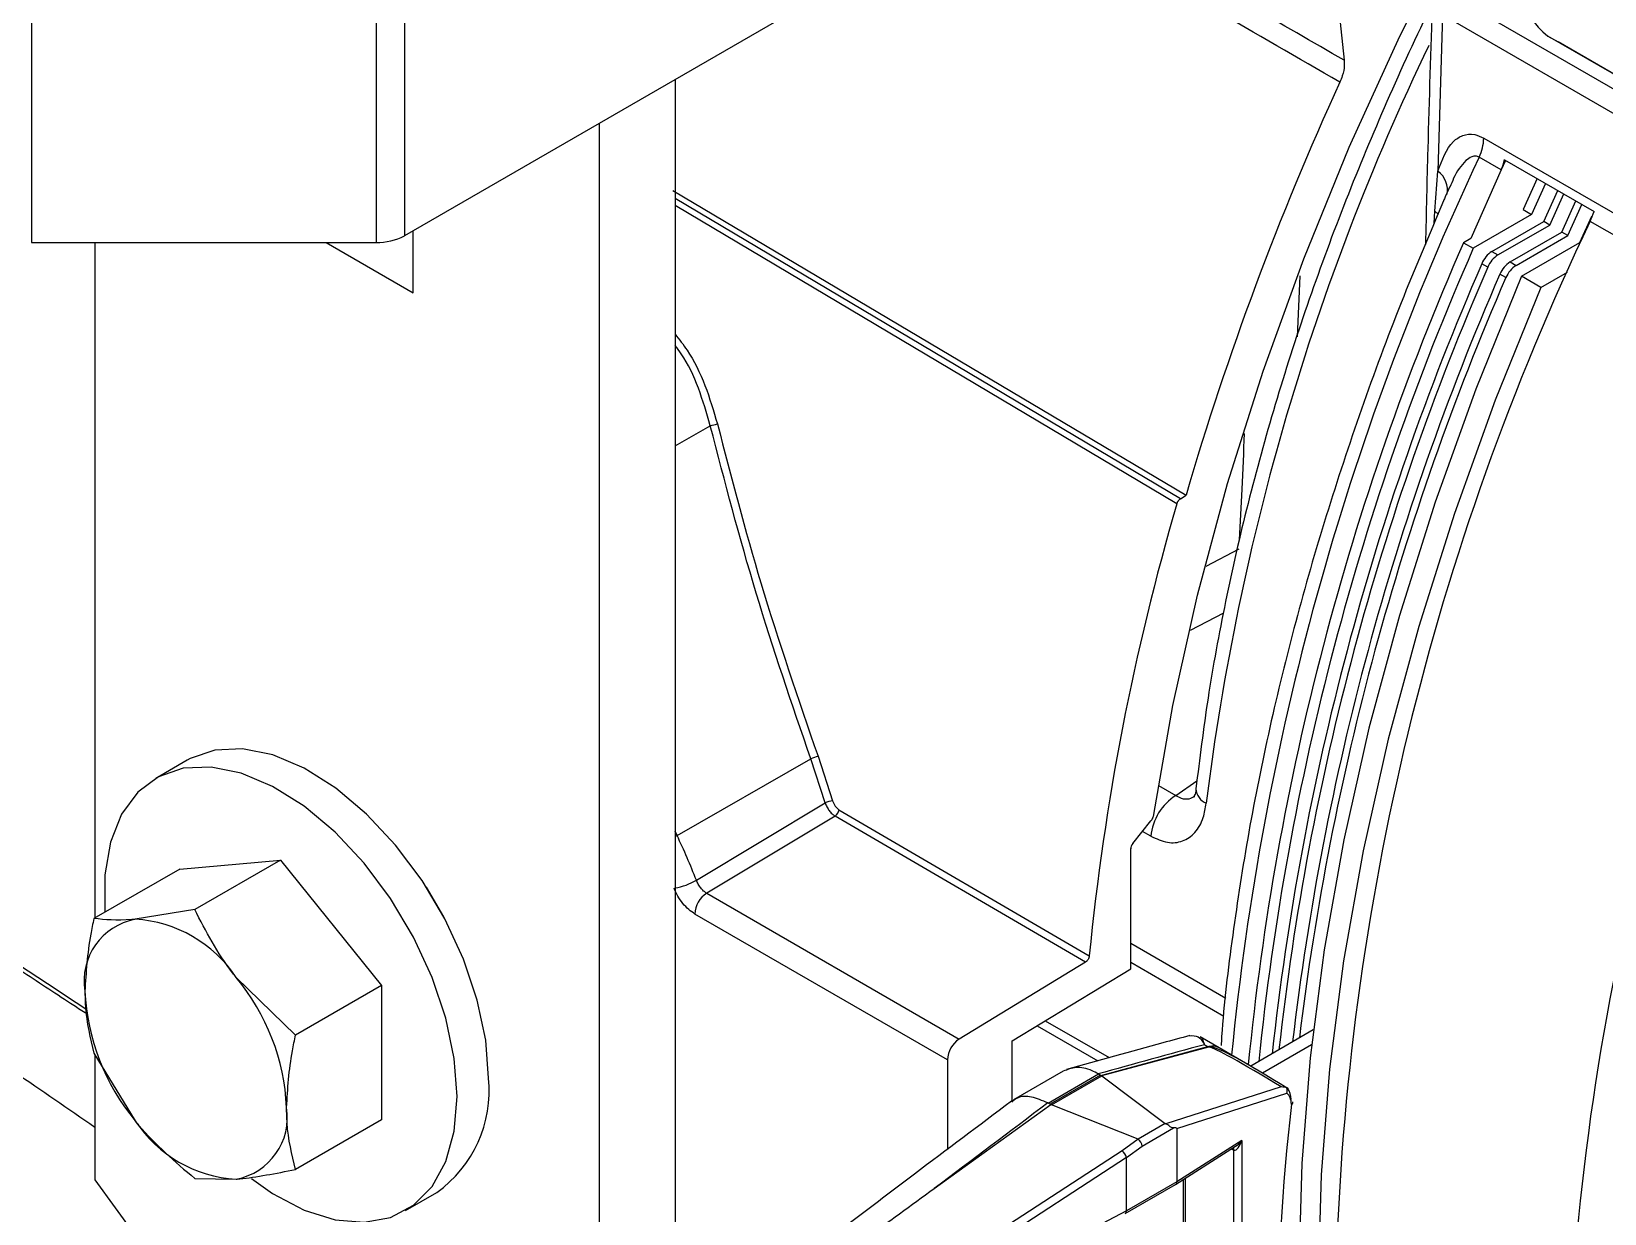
# Model space of a CAD drawing. Extents: x 17.1 to 113.1, y 3.8 to 84.5.
# Drawn here: x 22.216 to 24.974, y 65.034 to 67.106 of the extents above; entities that cross this region are included whole.
import ezdxf

# ---------------------------------------------------------------- set-up
doc = ezdxf.new("R2010")
doc.units = 0
doc.header["$MEASUREMENT"] = 0
doc.layers.add('OBJECT', color=7, linetype='CONTINUOUS')

msp = doc.modelspace()

# ---------------------------------------------------------------- linework, layer by layer
at = {"layer": 'OBJECT'}
for p, q in [((22.8702, 72.2798), (22.8702, 66.7477)), ((22.2162, 72.2679), (22.2162, 66.7359)), ((22.8207, 72.2679), (22.8207, 66.7359)), ((23.6746, 67.2121), (22.8702, 66.7477)), ((24.5037, 67.1843), (24.5172, 67.0552)), ((24.6994, 67.1722), (25.3733, 66.7832)), ((24.6893, 67.1349), (24.6815, 66.8608)), ((25.3632, 66.7459), (24.6893, 67.1349)), ((25.4997, 66.7367), (24.8743, 67.0977)), ((24.8743, 67.0977), (24.8923, 67.0873)), ((25.5177, 66.7263), (24.8923, 67.0873)), ((23.3444, 67.0214), (23.3444, 64.7806)), ((23.2114, 66.9447), (23.2114, 64.6662)), ((24.7619, 66.9187), (25.3606, 66.5731)), ((24.7925, 66.8629), (24.7537, 66.8853)), ((24.8002, 66.8797), (24.7925, 66.8629)), ((24.7925, 66.8629), (24.8002, 66.8797)), ((24.798, 66.881), (24.9552, 66.7902)), ((24.6758, 66.7907), (24.6815, 66.8608)), ((24.7925, 66.8629), (24.7392, 66.7428)), ((24.8553, 66.8479), (24.8307, 66.7934)), ((24.8703, 66.8392), (24.8457, 66.7847)), ((23.3406, 66.8272), (24.2401, 66.2927)), ((24.2303, 66.2867), (23.3444, 66.8131)), ((24.867, 66.7725), (24.8915, 66.827)), ((24.8775, 66.7664), (24.9021, 66.8209)), ((24.224, 66.2779), (23.3444, 66.8006)), ((24.6751, 66.7696), (24.6758, 66.7907)), ((24.8457, 66.7847), (24.7435, 66.7257)), ((24.8307, 66.7934), (24.8457, 66.7847)), ((24.8987, 66.7541), (24.9233, 66.8086)), ((24.9092, 66.748), (24.9338, 66.8026)), ((22.8855, 66.6477), (22.8855, 66.7565)), ((24.7762, 66.7201), (24.867, 66.7725)), ((24.7867, 66.714), (24.8775, 66.7664)), ((24.8775, 66.7664), (24.867, 66.7725)), ((24.9305, 66.7358), (24.9512, 66.7818)), ((25.3523, 66.5397), (24.9484, 66.7729)), ((22.2162, 66.7359), (22.8207, 66.7359)), ((22.3276, 66.7359), (22.3276, 65.5518)), ((22.7328, 66.7359), (22.8855, 66.6477)), ((24.7392, 66.7428), (24.7265, 66.7355)), ((24.7265, 66.7355), (24.7435, 66.7257)), ((24.8079, 66.7017), (24.8987, 66.7541)), ((24.8185, 66.6956), (24.9092, 66.748)), ((24.8282, 66.6768), (24.9305, 66.7358)), ((24.9092, 66.748), (24.8987, 66.7541)), ((24.9313, 66.7353), (24.9305, 66.7358)), ((24.7762, 66.7201), (24.7867, 66.714)), ((24.8079, 66.7017), (24.8185, 66.6956)), ((24.4392, 66.6774), (24.4346, 66.5706)), ((24.7689, 66.6925), (24.7584, 66.6986)), ((24.8007, 66.6742), (24.7901, 66.6803)), ((24.8621, 66.6572), (24.8282, 66.6768)), ((24.8621, 66.6572), (24.9086, 66.684)), ((23.3444, 66.3792), (23.4061, 66.4146)), ((24.2303, 66.2867), (24.2401, 66.2927)), ((24.275, 66.1685), (24.3333, 66.1988)), ((24.3055, 66.086), (24.2473, 66.0557)), ((22.4893, 65.8283), (22.4341, 65.7965)), ((23.3478, 65.6963), (23.5823, 65.8308)), ((23.6075, 65.7535), (23.5823, 65.8308)), ((23.5949, 65.8352), (23.6205, 65.7572)), ((24.222, 65.7664), (24.2592, 65.7919)), ((24.1915, 65.784), (24.222, 65.7664)), ((24.2574, 65.7785), (24.2573, 65.7779)), ((23.3817, 65.6179), (23.6075, 65.7535)), ((23.6317, 65.7416), (24.0703, 65.4851)), ((23.6248, 65.7305), (23.3998, 65.5951)), ((24.0635, 65.474), (23.6248, 65.7305)), ((24.1467, 65.6824), (24.1784, 65.7218)), ((23.3478, 65.6963), (23.3444, 65.7037)), ((23.3444, 65.6944), (23.3478, 65.6963)), ((24.1783, 65.6951), (24.1637, 65.7036)), ((22.4761, 65.6375), (22.6528, 65.6533)), ((22.6528, 65.6533), (22.5025, 65.5665)), ((22.6528, 65.6533), (22.8296, 65.4334)), ((24.1431, 65.4625), (24.1431, 65.6733)), ((22.4761, 65.6375), (22.3257, 65.5507)), ((23.3998, 65.5951), (23.8423, 65.3396)), ((22.5025, 65.5665), (22.3983, 65.5495)), ((23.8217, 65.3032), (23.3792, 65.5586)), ((24.3097, 65.4107), (24.1431, 65.5068)), ((24.0635, 65.474), (23.8423, 65.3396)), ((23.9352, 65.3362), (24.1431, 65.4625)), ((24.1431, 65.4741), (24.3063, 65.3799)), ((22.6792, 65.3466), (22.5751, 65.4474)), ((22.8296, 65.4334), (22.6792, 65.3466)), ((22.8296, 65.4334), (22.8296, 65.1977)), ((23.9793, 65.3629), (24.0856, 65.3015)), ((23.9933, 65.3715), (24.1051, 65.3069)), ((24.463, 65.3554), (24.3534, 65.2922)), ((23.9352, 65.2294), (23.9352, 65.3362)), ((24.0907, 65.2759), (24.2784, 65.3262)), ((24.2795, 65.3255), (24.0917, 65.2752)), ((24.298, 65.3242), (24.2649, 65.3432)), ((24.2724, 65.3296), (24.2784, 65.3262)), ((24.3514, 65.2933), (24.298, 65.3242)), ((24.46, 65.3292), (24.3743, 65.2798)), ((22.3257, 65.315), (22.3983, 65.1959)), ((22.3276, 65.3119), (22.3276, 65.0929)), ((23.8217, 65.3032), (23.8217, 65.1461)), ((24.0248, 65.2833), (23.9378, 65.2331)), ((23.9981, 65.2273), (24.0864, 65.2783)), ((24.0901, 65.2762), (24.0017, 65.2252)), ((24.0042, 65.224), (24.0922, 65.2748)), ((24.0864, 65.2783), (24.0901, 65.2762)), ((24.0917, 65.2752), (24.0907, 65.2759)), ((24.0922, 65.2748), (24.2036, 65.1915)), ((24.4068, 65.2556), (24.2048, 65.1909)), ((24.2238, 65.1828), (24.4166, 65.2445)), ((23.7987, 65.0778), (24.0028, 65.2245)), ((24.0017, 65.2252), (23.9981, 65.2273)), ((24.1558, 65.1639), (24.0042, 65.224)), ((22.8296, 65.1977), (22.6792, 65.1109)), ((24.2036, 65.1915), (24.1558, 65.1639)), ((24.1631, 65.152), (24.218, 65.1837)), ((24.2238, 65.1828), (24.2238, 65.0893)), ((24.156, 65.1638), (24.128, 65.1437)), ((24.3377, 65.1619), (24.2238, 65.0893)), ((24.3377, 65.1619), (24.3377, 64.3621)), ((24.128, 65.1437), (23.8239, 64.9457)), ((23.8311, 64.934), (24.1354, 65.1322)), ((24.1354, 65.1321), (24.1631, 65.152)), ((24.1354, 65.0382), (24.1354, 65.1321)), ((24.2218, 65.0847), (24.3265, 65.1515)), ((24.3192, 65.1468), (24.3238, 65.145)), ((24.3238, 64.3778), (24.3238, 65.145)), ((22.5025, 65.0951), (22.5751, 65.0939)), ((24.1334, 65.0337), (24.2217, 65.0846)), ((24.2238, 65.0892), (24.1354, 65.0382)), ((24.2238, 65.0893), (24.2238, 65.0892)), ((24.2351, 65.0932), (24.2351, 64.439)), ((24.2386, 65.0955), (24.2386, 64.4346)), ((22.8716, 65.0387), (22.9267, 65.0706)), ((24.1354, 65.0382), (24.0601, 64.9987)), ((24.1354, 65.0382), (24.1354, 65.0382))]:
    msp.add_line(p, q, dxfattribs=at)
at = {"layer": 'OBJECT', "flags": 128}
for points in [[(24.1835, 65.7331), (24.2169, 65.9242), (24.26, 66.1179), (24.3128, 66.3136), (24.3749, 66.5103), (24.4462, 66.7071), (24.5262, 66.9031), (24.6147, 67.0976), (24.7113, 67.2896), (24.8155, 67.4783), (24.9268, 67.6629), (25.0448, 67.8425), (25.169, 68.0164), (25.2988, 68.1838), (25.4336, 68.3439), (25.5728, 68.4961), (25.7159, 68.6396), (25.8621, 68.7738), (26.0109, 68.8982)], [(24.6758, 66.7907), (24.6821, 66.7852), (24.6824, 66.7849)], [(24.8282, 66.6768), (24.7481, 66.4789), (24.6766, 66.2804), (24.614, 66.082), (24.5606, 65.8846), (24.5166, 65.689), (24.4822, 65.496), (24.4575, 65.3065), (24.4427, 65.1211), (24.4377, 64.9407), (24.4427, 64.7661), (24.4575, 64.5979), (24.4822, 64.4368), (24.5166, 64.2836), (24.5606, 64.1388), (24.614, 64.003), (24.6766, 63.8769), (24.7481, 63.7609), (24.8282, 63.6556)], [(24.8621, 66.6572), (24.782, 66.4593), (24.7105, 66.2608), (24.6479, 66.0624), (24.5945, 65.865), (24.5505, 65.6694), (24.5161, 65.4764), (24.4915, 65.2869), (24.4766, 65.1015), (24.4717, 64.9212), (24.4766, 64.7465), (24.4915, 64.5783), (24.5161, 64.4172), (24.5505, 64.264), (24.5945, 64.1192), (24.6479, 63.9834), (24.7105, 63.8573), (24.782, 63.7413), (24.8621, 63.636)], [(23.0173, 65.2709), (23.0124, 65.3375), (22.9976, 65.4078), (22.9736, 65.4794), (22.941, 65.55), (22.9009, 65.6174), (22.8546, 65.6794), (22.8036, 65.734), (22.7495, 65.7795), (22.6941, 65.8143), (22.6391, 65.8375), (22.5864, 65.8481), (22.5376, 65.846), (22.4942, 65.8311), (22.4893, 65.8283)], [(22.9622, 65.239), (22.9572, 65.3057), (22.9425, 65.3759), (22.9184, 65.4475), (22.8858, 65.5182), (22.8457, 65.5856), (22.7994, 65.6476), (22.7484, 65.7022), (22.6944, 65.7476), (22.639, 65.7825), (22.584, 65.8056), (22.5312, 65.8163), (22.4824, 65.8141), (22.439, 65.7992), (22.4026, 65.7721), (22.3741, 65.7335), (22.3546, 65.6848), (22.3447, 65.6275), (22.3447, 65.5635), (22.3448, 65.5618)], [(22.9432, 65.5456), (22.9393, 65.5535), (22.9085, 65.6057)], [(22.6017, 65.0948), (22.639, 65.0687), (22.6944, 65.0396), (22.7484, 65.0227), (22.7994, 65.0184), (22.8457, 65.027), (22.8858, 65.0481), (22.9184, 65.0811), (22.9425, 65.1249), (22.9572, 65.1781), (22.9622, 65.239)], [(22.3276, 65.0929), (22.3985, 64.9943), (22.475, 64.9029), (22.5559, 64.8201), (22.64, 64.7472), (22.7261, 64.6852), (22.8129, 64.6351), (22.899, 64.5977), (22.9831, 64.5735), (23.064, 64.5628), (23.1405, 64.5659), (23.195, 64.5774)]]:
    msp.add_lwpolyline(points, dxfattribs=at)
at = {"layer": 'OBJECT'}
for centre, radius, start, end in [((24.9426, 67.1906), 0.1153, 144.815, 233.6486), ((28.5225, 65.2276), 4.2794, 154.3311, 172.9504), ((29.3634, 64.7978), 5.337, 155.4318, 163.7335), ((24.6769, 66.9219), 0.0851, 334.5118, 357.8246), ((29.0828, 64.8456), 4.7856, 154.7718, 174.4129), ((24.6581, 66.8282), 0.0401, 346.9436, 54.3869), ((29.066, 64.8014), 4.5653, 154.415, 178.3612), ((22.8227, 66.8368), 0.101, 268.8562, 298.04), ((29.0531, 64.8322), 4.7267, 156.2556, 174.3854), ((29.0781, 64.8197), 4.7351, 156.2648, 174.1755), ((24.8007, 66.6816), 0.0456, 122.5271, 158.0846), ((24.8113, 66.6755), 0.0456, 122.5271, 158.0846), ((24.8325, 66.6633), 0.0456, 122.5271, 158.0846), ((29.1033, 64.8049), 4.7396, 156.4505, 173.8353), ((29.1204, 64.7966), 4.7466, 156.4579, 173.6608), ((29.155, 64.7799), 4.7606, 156.4729, 173.3098), ((29.1721, 64.7717), 4.7675, 156.4803, 173.1357), ((24.843, 66.6572), 0.0456, 122.5271, 158.0846), ((29.47, 64.5681), 4.5653, 154.415, 178.3612), ((23.3247, 66.7684), 0.363, 282.9602, 284.9873), ((28.3815, 65.0608), 4.332, 163.6821, 174.3783), ((23.6453, 65.6713), 0.1714, 107.0926, 111.5683), ((24.2742, 65.6854), 0.0964, 122.8069, 174.1908), ((24.2862, 65.7798), 0.029, 183.7151, 248.2393), ((23.6297, 65.6989), 0.0589, 98.9659, 112.1804), ((23.6164, 65.7434), 0.0155, 303.0812, 353.1382), ((22.2193, 65.1629), 1.2483, 21.377, 25.2989), ((23.3225, 65.7226), 0.1203, 280.494, 299.4903), ((23.4254, 65.5565), 0.0463, 123.5404, 177.3256), ((22.4184, 65.4414), 0.1099, 100.5467, 189.2519), ((22.3846, 65.3217), 0.2282, 33.4347, 86.5706), ((22.2801, 65.202), 0.3837, 2.6393, 39.7721), ((22.6932, 65.4414), 0.3837, 182.6393, 219.7721), ((23.8679, 65.301), 0.0463, 123.5404, 177.3256), ((24.2664, 65.3053), 0.0241, 56.8644, 59.9615), ((24.2867, 65.3032), 0.0238, 61.6323, 103.4928), ((24.2605, 65.3251), 0.0206, 0.9873, 3.5824), ((22.7996, 65.2487), 0.2188, 305.501, 5.8111), ((22.5549, 65.202), 0.1099, 280.5467, 9.2519), ((24.4221, 65.2296), 0.00521, 300.7034, 358.1597), ((24.4236, 65.2287), 0.00372, 287.7935, 347.3823), ((24.4173, 65.229), 0.01, 353.5344, 0), ((24.4173, 65.229), 0.01, 0, 2.6099), ((22.5887, 65.3216), 0.2282, 213.4347, 266.5706), ((24.3171, 65.1448), 0.00674, 1.854, 37.2386), ((24.3181, 65.1449), 0.00619, 0.2729, 41.9189)]:
    msp.add_arc(centre, radius, start, end, dxfattribs=at)
for centre, major_axis, ratio, start_param, end_param in [((24.744, 66.8793), (0.0367, 0.0501), 0.810256, 4.963753, 5.278112), ((24.9256, 66.7744), (0.0287, 0.055), 0.340719, 4.860677, 5.175037), ((24.1502, 65.6773), (0.005, 0.00866), 0.577456, 1.309193, 2.356174), ((25.8026, 64.5014), (5.759, 1.2811), 0.198331, 1.795372, 1.829063), ((24.6702, 65.04), (0.3934, -0.2851), 0.067897, 3.033861, 3.086525), ((24.6768, 65.0662), (0.3977, -0.259), 0.033271, 3.05906, 3.111723), ((24.6702, 65.04), (0.3934, -0.2851), 0.067897, 2.312196, 3.033861), ((24.6768, 65.0662), (0.3977, -0.259), 0.033271, 2.338395, 3.05906), ((24.4031, 65.3631), (0.3275, 0.0723), 0.201878, 3.354669, 3.358873), ((24.4068, 65.361), (0.3275, 0.0723), 0.201878, 3.358873, 3.365384), ((24.407, 65.3612), (0.3234, 0.0744), 0.221608, 3.320575, 3.327093), ((24.3914, 65.2014), (0.0231, 0.0444), 0.54529, 5.527407, 6.189238), ((24.3839, 65.2053), (0.028, 0.0531), 0.550734, 5.531084, 6.011733), ((28.3026, 66.4258), (13.5348, 9.6488), 0.094709, 1.826303, 1.841815), ((23.307, 64.7304), (0.6943, 0.494), 0.104684, 0.047827, 0.051168), ((23.3107, 64.7282), (0.6943, 0.494), 0.104684, 0.034736, 0.047827), ((23.3102, 64.728), (0.6996, 0.4919), 0.108829, 0.07127, 0.084359), ((26.6586, 66.2556), (1.5577, 2.9995), 0.54529, 2.183632, 2.479964), ((24.2299, 65.1987), (0.0269, 0.0062), 0.221608, 3.327093, 3.467694), ((24.0933, 65.1472), (0.1305, 0.0357), 0.06024, 6.266726, 6.567396), ((24.0979, 65.1226), (0.0583, 0.041), 0.108829, 0.04509, 0.07127), ((24.156, 65.1561), (-0.00543, 0.00841), 0.541118, 3.900038, 5.418474), ((24.3303, 65.1657), (0.0061, 0.0208), 0.380972, 3.154865, 4.638523), ((24.3303, 65.1657), (0.0139, 0.0162), 0.382704, 4.042839, 4.802208), ((24.1285, 65.1363), (-0.00565, 0.00825), 0.488283, 3.890672, 5.402754), ((23.9944, 65.0399), (0.1409, 0.0924), 0.040839, 6.256417, 6.262771), ((24.3303, 65.1493), (0.00998, 0.0013), 0.470077, 3.953143, 4.007223), ((24.2165, 65.0932), (-0.00519, 0.00855), 0.594217, 3.128473, 3.913952), ((24.1285, 65.0424), (-0.00482, 0.00876), 0.560658, 3.130228, 3.938437)]:
    msp.add_ellipse(centre, major_axis=major_axis, ratio=ratio, start_param=start_param, end_param=end_param, dxfattribs=at)
for points, knots in [([(24.5172, 67.0552), (24.2956, 67.1831), (24.0422, 67.3294), (23.7942, 67.4726), (23.763, 67.4905)], [0, 0, 0, 0, 0.874374, 1, 1, 1, 1]), ([(24.5096, 67.0168), (24.4358, 67.0594), (24.2882, 67.1446), (24.0682, 67.2718), (23.893, 67.373), (23.7917, 67.4316), (23.763, 67.4483)], [0, 0, 0, 0, 0.2945534, 0.5890895, 0.8836085, 1, 1, 1, 1]), ([(24.6714, 67.1537), (24.6697, 67.1503), (24.6399, 67.0903), (24.5865, 66.9722), (24.5147, 66.7993), (24.4509, 66.6254), (24.395, 66.4515), (24.3472, 66.2782), (24.308, 66.1064), (24.2772, 65.939), (24.2638, 65.8308), (24.2573, 65.7779)], [0, 0, 0, 0, 0.00756, 0.132233, 0.256936, 0.381664, 0.506421, 0.631214, 0.756049, 0.880931, 1, 1, 1, 1]), ([(24.6716, 67.1609), (24.6688, 67.074), (24.6642, 66.9315), (24.6609, 66.7883), (24.6597, 66.7324)], [0, 0, 0, 0, 0.609928, 1, 1, 1, 1]), ([(24.5172, 67.0552), (24.5174, 67.0521), (24.5178, 67.0437), (24.5152, 67.0303), (24.5111, 67.0205), (24.5096, 67.0168)], [0, 0, 0, 0, 0.263884, 0.723099, 1, 1, 1, 1]), ([(22.3117, 65.392), (22.1316, 65.5101), (21.749, 65.7613), (21.1798, 66.1528), (20.6076, 66.5589), (20.24, 66.8325), (20.0598, 66.9666)], [0, 0, 0, 0, 0.231034, 0.491147, 0.750677, 1, 1, 1, 1]), ([(20.0706, 66.9534), (20.1361, 66.9043), (20.2578, 66.8132), (20.4279, 66.6877), (20.5706, 66.5834), (20.6876, 66.4987), (20.7882, 66.4263), (20.8823, 66.3591), (21.0347, 66.2508), (21.2471, 66.1016), (21.5067, 65.9224), (21.7541, 65.7544), (21.9814, 65.6021), (22.1602, 65.4841), (22.2686, 65.413), (22.3055, 65.389), (22.3131, 65.3841)], [0, 0, 0, 0, 0.091394, 0.169729, 0.235019, 0.287274, 0.329576, 0.371807, 0.414711, 0.535339, 0.656432, 0.759178, 0.860398, 0.952733, 0.990285, 1, 1, 1, 1]), ([(24.6815, 66.8608), (24.6887, 66.8806), (24.6987, 66.9077), (24.7245, 66.9247), (24.7432, 66.9273), (24.7565, 66.9211), (24.7619, 66.9187)], [0, 0, 0, 0, 0.50075, 0.686143, 0.873077, 1, 1, 1, 1]), ([(24.7537, 66.8853), (24.7518, 66.8861), (24.7474, 66.8879), (24.7392, 66.886), (24.7244, 66.8752), (24.7118, 66.8558), (24.7046, 66.838), (24.7025, 66.8328)], [0, 0, 0, 0, 0.078074, 0.175192, 0.341224, 0.805772, 1, 1, 1, 1]), ([(24.702, 66.833), (24.6994, 66.8273), (24.6957, 66.8192), (24.6924, 66.8111), (24.6914, 66.8087)], [0, 0, 0, 0, 0.702928, 1, 1, 1, 1]), ([(24.6914, 66.8087), (24.6661, 66.7493), (24.6146, 66.628), (24.5463, 66.4436), (24.4845, 66.2568), (24.4308, 66.0704), (24.3855, 65.8852), (24.3484, 65.7017), (24.321, 65.5212), (24.3055, 65.3965), (24.3017, 65.3333), (24.3014, 65.328)], [0, 0, 0, 0, 0.119234, 0.243335, 0.367459, 0.49161, 0.615795, 0.740015, 0.864276, 0.988578, 1, 1, 1, 1]), ([(23.3444, 66.575), (23.3516, 66.566), (23.3723, 66.54), (23.3984, 66.4862), (23.4119, 66.4405), (23.4186, 66.4177)], [0, 0, 0, 0, 0.210646, 0.605905, 1, 1, 1, 1]), ([(23.4061, 66.4146), (23.3997, 66.4368), (23.3868, 66.4812), (23.3647, 66.529), (23.3481, 66.5505), (23.3444, 66.5553)], [0, 0, 0, 0, 0.436802, 0.874687, 1, 1, 1, 1]), ([(20.6526, 66.4219), (20.811, 66.2983), (21.141, 66.0409), (21.6533, 65.6618), (22.0532, 65.373), (22.2806, 65.2174), (22.3276, 65.1853)], [0, 0, 0, 0, 0.290039, 0.603907, 0.918117, 1, 1, 1, 1]), ([(23.5823, 65.8308), (23.5491, 65.9272), (23.483, 66.1195), (23.4317, 66.3164), (23.4061, 66.4146)], [0, 0, 0, 0, 0.501523, 1, 1, 1, 1]), ([(23.4186, 66.4177), (23.4429, 66.3245), (23.4942, 66.128), (23.5602, 65.9361), (23.5949, 65.8352)], [0, 0, 0, 0, 0.4742796, 1, 1, 1, 1]), ([(24.334, 66.2147), (24.3355, 66.2443), (24.3386, 66.3063), (24.3412, 66.3686), (24.3426, 66.4012)], [0, 0, 0, 0, 0.476476, 1, 1, 1, 1]), ([(24.224, 66.2779), (24.2242, 66.2784), (24.2245, 66.2794), (24.2252, 66.281), (24.226, 66.2824), (24.227, 66.2837), (24.2281, 66.2849), (24.2292, 66.2859), (24.2299, 66.2865), (24.2303, 66.2867)], [0, 0, 0, 0, 0.143841, 0.287689, 0.431522, 0.575355, 0.719217, 0.857744, 1, 1, 1, 1]), ([(24.2547, 65.7648), (24.2516, 65.763), (24.2448, 65.7589), (24.2332, 65.76), (24.2254, 65.7644), (24.222, 65.7664)], [0, 0, 0, 0, 0.316926, 0.698425, 1, 1, 1, 1]), ([(24.2573, 65.7787), (24.2573, 65.7785), (24.2571, 65.7729), (24.2549, 65.7657), (24.2524, 65.7623), (24.2532, 65.763), (24.2533, 65.7631)], [0, 0, 0, 0, 0.021532, 0.46635, 0.944691, 1, 1, 1, 1]), ([(23.6075, 65.7535), (23.6084, 65.7511), (23.6103, 65.7463), (23.6145, 65.7398), (23.6194, 65.7342), (23.623, 65.7317), (23.6248, 65.7305)], [0, 0, 0, 0, 0.2497795, 0.4995782, 0.7496537, 1, 1, 1, 1]), ([(23.6205, 65.7572), (23.6211, 65.7555), (23.6223, 65.7523), (23.625, 65.7479), (23.6282, 65.7441), (23.6305, 65.7424), (23.6317, 65.7416)], [0, 0, 0, 0, 0.248699, 0.500161, 0.750977, 1, 1, 1, 1]), ([(24.1783, 65.6951), (24.1881, 65.6907), (24.2076, 65.6818), (24.2348, 65.6848), (24.2567, 65.7), (24.2706, 65.7242), (24.274, 65.7443), (24.2755, 65.7528)], [0, 0, 0, 0, 0.209477, 0.418934, 0.629235, 0.842975, 1, 1, 1, 1]), ([(24.1784, 65.7218), (24.1791, 65.7227), (24.1801, 65.7241), (24.1812, 65.7262), (24.182, 65.7277), (24.1826, 65.7293), (24.1831, 65.7311), (24.1834, 65.7324), (24.1835, 65.7331)], [0, 0, 0, 0, 0.2699051, 0.4041681, 0.5384417, 0.6726889, 0.8069512, 1, 1, 1, 1]), ([(23.3792, 65.5586), (23.3755, 65.5611), (23.3681, 65.566), (23.3578, 65.5771), (23.3488, 65.5899), (23.3446, 65.5994), (23.3425, 65.6041)], [0, 0, 0, 0, 0.2499898, 0.4998146, 0.7501668, 1, 1, 1, 1]), ([(23.3998, 65.5951), (23.398, 65.5963), (23.3943, 65.5987), (23.3892, 65.6043), (23.3847, 65.6107), (23.3827, 65.6155), (23.3817, 65.6179)], [0, 0, 0, 0, 0.249341, 0.49971, 0.74966, 1, 1, 1, 1]), ([(22.3257, 65.5507), (22.3237, 65.5415), (22.3144, 65.4977), (22.3119, 65.4564), (22.3099, 65.4237)], [0, 0, 0, 0, 0.211002, 1, 1, 1, 1]), ([(22.3983, 65.5495), (22.3962, 65.5493), (22.3666, 65.5468), (22.3454, 65.5488), (22.3257, 65.5507)], [0, 0, 0, 0, 0.070213, 1, 1, 1, 1]), ([(22.5751, 65.4474), (22.573, 65.4501), (22.5434, 65.4873), (22.5222, 65.5284), (22.5025, 65.5665)], [0, 0, 0, 0, 0.070214, 1, 1, 1, 1]), ([(24.0703, 65.4851), (24.0702, 65.4841), (24.0699, 65.4827), (24.0691, 65.4806), (24.0684, 65.4791), (24.0675, 65.4777), (24.0664, 65.4765), (24.0651, 65.4751), (24.0641, 65.4744), (24.0635, 65.474)], [0, 0, 0, 0, 0.235209, 0.351551, 0.467887, 0.584217, 0.700551, 0.816896, 1, 1, 1, 1]), ([(22.3099, 65.4237), (22.3101, 65.4146), (22.3108, 65.3751), (22.3192, 65.3411), (22.3257, 65.315)], [0, 0, 0, 0, 0.2318492, 1, 1, 1, 1]), ([(22.6634, 65.2196), (22.6654, 65.2523), (22.668, 65.2936), (22.6773, 65.3374), (22.6792, 65.3466)], [0, 0, 0, 0, 0.788998, 1, 1, 1, 1]), ([(24.2467, 65.3456), (24.2309, 65.3413), (24.1585, 65.3218), (24.0868, 65.302), (24.0306, 65.2864)], [0, 0, 0, 0, 0.217962, 1, 1, 1, 1]), ([(24.2467, 65.3454), (24.2517, 65.3456), (24.2613, 65.3459), (24.2687, 65.3363), (24.2721, 65.3302), (24.2724, 65.3297), (24.2724, 65.3296)], [0, 0, 0, 0, 0.499213, 0.956971, 0.994825, 1, 1, 1, 1]), ([(24.2724, 65.3296), (24.2724, 65.3297), (24.2723, 65.3303), (24.2717, 65.3321), (24.2698, 65.3374), (24.2679, 65.3428), (24.2649, 65.3427), (24.2645, 65.3427)], [0, 0, 0, 0, 0.0085319, 0.0815291, 0.2622894, 0.8894376, 1, 1, 1, 1]), ([(24.0861, 65.2785), (24.0825, 65.2805), (24.0695, 65.2874), (24.0471, 65.2922), (24.0321, 65.286), (24.0249, 65.283)], [0, 0, 0, 0, 0.165889, 0.597717, 1, 1, 1, 1]), ([(23.9978, 65.2275), (23.9881, 65.2316), (23.9688, 65.2399), (23.9467, 65.2394), (23.9379, 65.2317), (23.9348, 65.2291)], [0, 0, 0, 0, 0.3960489, 0.792095, 1, 1, 1, 1]), ([(24.4164, 65.2539), (24.4134, 65.2546), (24.4102, 65.2554), (24.4069, 65.2556), (24.4068, 65.2556)], [0, 0, 0, 0, 0.980022, 1, 1, 1, 1]), ([(24.4188, 65.2523), (24.4188, 65.2523), (24.4186, 65.2533), (24.418, 65.2541), (24.4168, 65.2539), (24.4164, 65.2539)], [0, 0, 0, 0, 0.021191, 0.717119, 1, 1, 1, 1]), ([(24.4166, 65.2445), (24.4166, 65.2445), (24.4168, 65.2451), (24.4173, 65.2468), (24.4176, 65.2497), (24.4171, 65.2523), (24.4165, 65.2536), (24.4164, 65.2539)], [0, 0, 0, 0, 0.01718, 0.202305, 0.556615, 0.898384, 1, 1, 1, 1]), ([(22.6792, 65.1109), (22.6728, 65.137), (22.6644, 65.171), (22.6636, 65.2105), (22.6634, 65.2196)], [0, 0, 0, 0, 0.7681508, 1, 1, 1, 1]), ([(23.9338, 65.2304), (23.8772, 65.1879), (23.7829, 65.1172), (23.6891, 65.0462), (23.6517, 65.0178)], [0, 0, 0, 0, 0.600831, 1, 1, 1, 1]), ([(22.3983, 65.1959), (22.4004, 65.1933), (22.4305, 65.1563), (22.4678, 65.1246), (22.5025, 65.0951)], [0, 0, 0, 0, 0.070214, 1, 1, 1, 1]), ([(24.218, 65.1837), (24.2169, 65.1837), (24.215, 65.1838), (24.2124, 65.1857), (24.2098, 65.188), (24.2072, 65.1899), (24.2054, 65.1906), (24.2048, 65.1909)], [0, 0, 0, 0, 0.281499, 0.477143, 0.672465, 0.878458, 1, 1, 1, 1]), ([(22.5751, 65.0939), (22.5772, 65.0941), (22.6072, 65.0969), (22.6445, 65.1041), (22.6792, 65.1109)], [0, 0, 0, 0, 0.070213, 1, 1, 1, 1]), ([(23.3056, 64.7145), (23.3096, 64.7174), (23.3293, 64.7321), (23.4122, 64.7938), (23.5718, 64.9124), (23.7172, 65.0184), (23.7987, 65.0778)], [0, 0, 0, 0, 0.024148, 0.120739, 0.507103, 1, 1, 1, 1])]:
    msp.add_open_spline(points, degree=3, knots=knots, dxfattribs=at)

doc.saveas('drawing.dxf')
